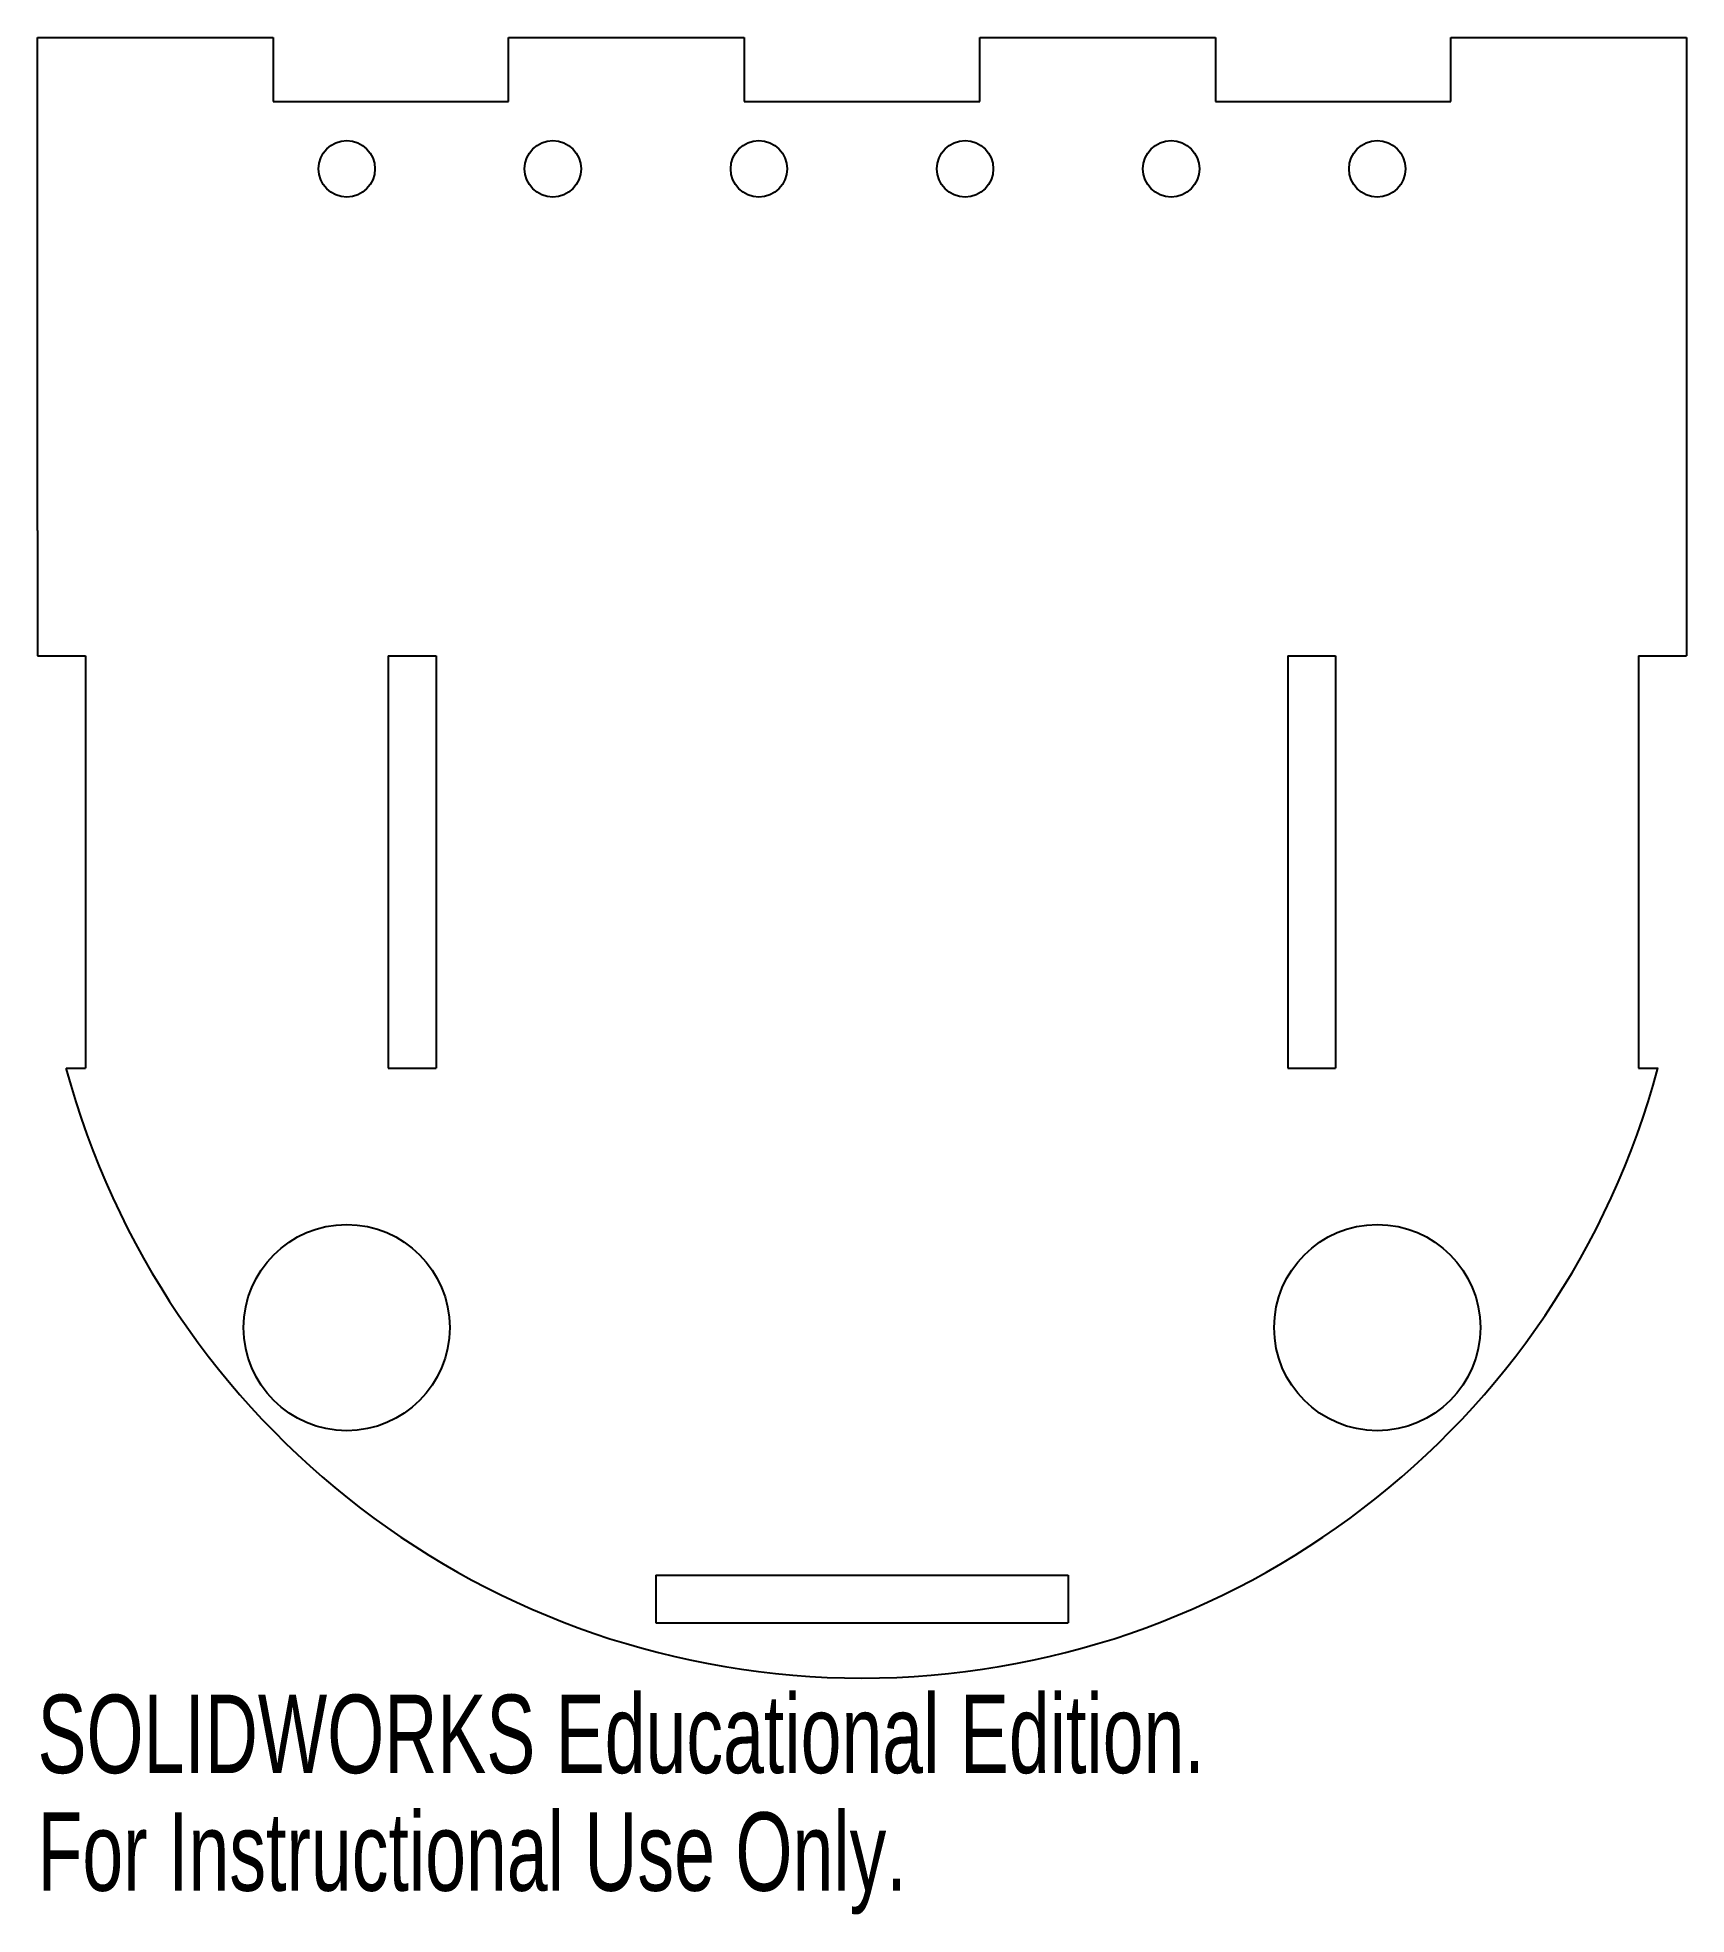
# Model space of a CAD drawing. Header units: inches. Extents: x -0.42 to 3.58, y -3.76 to 0.79.
import ezdxf

# ---------------------------------------------------------------- set-up
doc = ezdxf.new("R2010")
doc.units = ezdxf.units.IN
doc.header["$MEASUREMENT"] = 0
doc.styles.add('SLDTEXTSTYLE0', font='TXT', dxfattribs={"width": 0.7})

msp = doc.modelspace()

# ---------------------------------------------------------------- linework, layer by layer
at = {"color": 7, "linetype": 'Continuous'}
for p, q in [((-0.422, 0.7884), (0.1495, 0.7884)), ((-0.422, 0.3926), (-0.422, 0.7884)), ((0.1495, 0.7884), (0.1495, 0.6331)), ((0.7209, 0.6331), (0.7209, 0.7884)), ((0.7209, 0.7884), (1.2923, 0.7884)), ((1.2923, 0.7884), (1.2923, 0.6331)), ((1.8637, 0.6331), (1.8637, 0.7884)), ((1.8637, 0.7884), (2.4352, 0.7884)), ((2.4352, 0.7884), (2.4352, 0.6331)), ((3.0066, 0.6331), (3.0066, 0.7884)), ((3.0066, 0.7884), (3.578, 0.7884)), ((3.578, 0.7884), (3.578, 0.3926)), ((0.1495, 0.6331), (0.7209, 0.6331)), ((1.2923, 0.6331), (1.8637, 0.6331)), ((2.4352, 0.6331), (3.0066, 0.6331)), ((-0.422, -0.4074), (-0.422, 0.3926)), ((3.578, 0.3926), (3.578, -0.4074)), ((-0.422, -0.4074), (-0.422, -0.7116)), ((3.578, -0.4074), (3.578, -0.7116)), ((-0.422, -0.7116), (-0.306, -0.7116)), ((-0.306, -0.7116), (-0.306, -1.7116)), ((0.429, -0.7116), (0.545, -0.7116)), ((0.429, -0.7116), (0.429, -1.7116)), ((0.545, -0.7116), (0.545, -1.7116)), ((2.611, -0.7116), (2.727, -0.7116)), ((2.611, -0.7116), (2.611, -1.7116)), ((2.727, -0.7116), (2.727, -1.7116)), ((3.462, -0.7116), (3.578, -0.7116)), ((3.462, -0.7116), (3.462, -1.7116)), ((-0.3529, -1.7116), (-0.306, -1.7116)), ((0.429, -1.7116), (0.545, -1.7116)), ((2.611, -1.7116), (2.727, -1.7116)), ((3.462, -1.7116), (3.509, -1.7116)), ((1.078, -2.9406), (2.078, -2.9406)), ((1.078, -2.9406), (1.078, -3.0566)), ((2.078, -2.9406), (2.078, -3.0566)), ((1.078, -3.0566), (2.078, -3.0566))]:
    msp.add_line(p, q, dxfattribs=at)
for centre, radius in [((0.328, 0.4699), 0.0685), ((0.828, 0.4699), 0.0685), ((1.328, 0.4699), 0.0685), ((1.828, 0.4699), 0.0685), ((2.328, 0.4699), 0.0685), ((2.828, 0.4699), 0.0685), ((0.328, -2.3406), 0.25), ((2.828, -2.3406), 0.25)]:
    msp.add_circle(centre, radius, dxfattribs=at)
msp.add_arc((1.578, -1.1906), 2, 195.098, 344.902, dxfattribs=at)

# ---------------------------------------------------------------- texts
at = {"color": 7, "linetype": 'Continuous', "char_height": 0.1903, "attachment_point": 1, "style": 'SLDTEXTSTYLE0'}
for s, insert in [('SOLIDWORKS Educational Edition.', (-0.422, -3.2308)), ('For Instructional Use Only.', (-0.422, -3.5162))]:
    msp.add_mtext(s, dxfattribs=dict(at, insert=insert))

doc.saveas('drawing.dxf')
